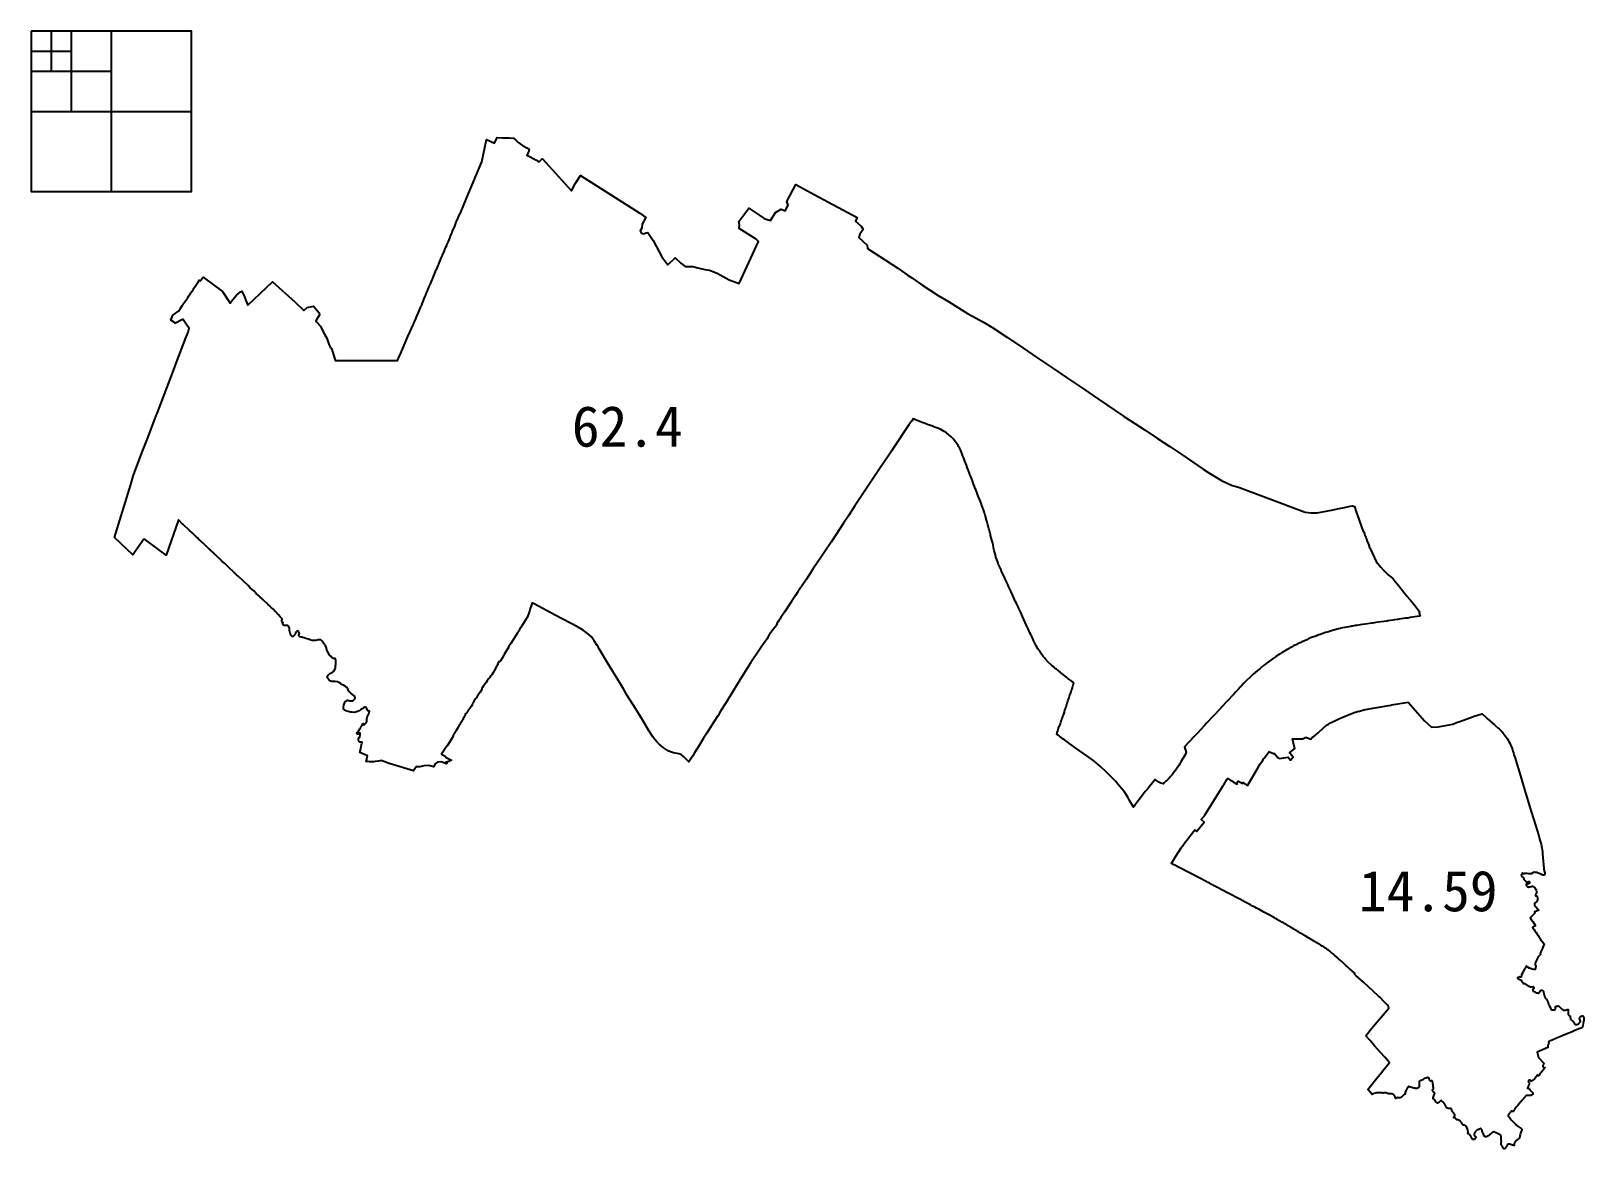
# Model space of a CAD drawing. Header units: millimetres. Extents: x 194000 to 213345, y 226076 to 240000.
import ezdxf
from ezdxf.enums import TextEntityAlignment as Align

# ---------------------------------------------------------------- set-up
doc = ezdxf.new("R2010")
doc.units = ezdxf.units.MM
doc.header["$LTSCALE"] = 0.5
doc.layers.add('实景三维生产范围1545__', color=7, linetype='Continuous')
doc.styles.add('宋体', font='simsun_1.ttf')

msp = doc.modelspace()

# ---------------------------------------------------------------- linework, layer by layer
at = {"layer": '实景三维生产范围1545__', "color": 1}
for points in [[(194000, 239000), (194000, 238000), (196000, 238000), (196000, 240000), (195000, 240000)], [(194500, 240000), (194000, 240000)], [(194000, 240000), (194000, 239500)], [(194250, 240000), (194250, 239500)], [(195000, 240000), (194500, 240000)], [(194500, 240000), (194500, 239500)], [(195000, 240000), (195000, 239000)], [(194000, 239750), (194500, 239750)], [(194000, 239500), (194500, 239500)], [(194000, 239500), (194000, 239000)], [(194500, 239500), (195000, 239500)], [(194500, 239500), (194500, 239000)], [(194000, 239000), (195000, 239000)], [(195000, 239000), (196000, 239000)], [(195000, 239000), (195000, 238000)]]:
    msp.add_lwpolyline(points, dxfattribs=at)
for points in [[(200064, 238615), (200123, 238576), (200177, 238547), (200206, 238524), (200197, 238493), (200176, 238455), (200297, 238390), (200314, 238381), (200329, 238373), (200329, 238373), (200329, 238373), (200330, 238373), (200330, 238373), (200358, 238399), (200370, 238409), (200733, 238010), (200782, 238106), (200846, 238201), (201584, 237730), (201658, 237679), (201613, 237593), (201608, 237543), (201588, 237512), (201602, 237485), (201626, 237473), (201664, 237485), (201683, 237489), (201748, 237390), (201858, 237190), (201932, 237090), (202022, 237175), (202094, 237108), (202150, 237068), (202207, 237066), (202245, 237066), (202305, 237049), (202392, 237030), (202452, 237021), (202494, 237006), (202547, 236986), (202697, 236903), (202821, 236854), (203063, 237380), (203033, 237408), (202820, 237540), (202825, 237586), (202815, 237630), (202940, 237795), (203079, 237702), (203131, 237667), (203183, 237650), (203213, 237640), (203275, 237742), (203344, 237782), (203396, 237761), (203432, 237831), (203413, 237876), (203527, 238089), (203757, 237963), (204289, 237676), (204271, 237633), (204339, 237568), (204365, 237528), (204326, 237470), (204312, 237427), (204417, 237332), (204418, 237293), (204418, 237293), (204796, 237045), (204912, 236962), (204971, 236927), (205095, 236838), (205298, 236707), (205427, 236630), (205666, 236483), (205872, 236372), (205968, 236311), (206164, 236184), (206353, 236055), (206530, 235933), (206728, 235800), (206898, 235686), (207109, 235543), (207297, 235415), (207609, 235203), (207879, 235031), (208032, 234926), (208186, 234824), (208334, 234726), (208602, 234543), (208671, 234499), (208830, 234403), (208955, 234342), (209055, 234314), (209384, 234191), (209873, 234007), (209945, 234000), (210017, 234001), (210021, 233999), (210219, 234036), (210238, 234040), (210296, 234053), (210363, 234065), (210433, 234081), (210464, 234086), (210469, 234086), (210475, 234083), (210481, 234079), (210485, 234078), (210508, 234010), (210539, 233920), (210572, 233826), (210593, 233767), (210596, 233766), (210599, 233765), (210602, 233764), (210611, 233739), (210617, 233723), (210623, 233707), (210626, 233696), (210632, 233678), (210634, 233672), (210639, 233659), (210639, 233658), (210642, 233648), (210644, 233645), (210651, 233627), (210659, 233609), (210669, 233586), (210669, 233581), (210670, 233574), (210676, 233564), (210680, 233557), (210758, 233392), (210814, 233324), (210846, 233284), (210850, 233279), (210854, 233273), (210855, 233272), (210877, 233256), (210905, 233227), (210960, 233186), (210966, 233178), (210993, 233144), (211021, 233109), (211130, 232975), (211133, 232971), (211136, 232967), (211134, 232967), (211181, 232914), (211182, 232913), (211201, 232890), (211228, 232856), (211302, 232763), (211290, 232753), (211293, 232751), (211306, 232717), (211303, 232716), (211296, 232711), (211296, 232711), (211295, 232711), (211295, 232711), (211181, 232694), (211149, 232689), (211122, 232686), (211042, 232674), (211022, 232671), (211018, 232671), (210985, 232666), (210964, 232663), (210964, 232663), (210963, 232663), (210963, 232663), (210963, 232663), (210900, 232653), (210892, 232652), (210818, 232642), (210752, 232632), (210752, 232632), (210734, 232630), (210710, 232626), (210707, 232626), (210706, 232625), (210706, 232625), (210702, 232625), (210649, 232617), (210555, 232604), (210515, 232598), (210514, 232598), (210510, 232597), (210493, 232594), (210462, 232588), (210462, 232588), (210450, 232586), (210450, 232586), (210445, 232585), (210435, 232583), (210392, 232575), (210392, 232575), (210391, 232574), (210317, 232561), (210312, 232560), (210308, 232559), (210288, 232553), (210184, 232524), (210182, 232524), (210172, 232521), (210171, 232520), (210169, 232520), (210166, 232519), (210145, 232513), (210124, 232508), (210113, 232504), (210072, 232489), (210062, 232486), (210059, 232484), (210059, 232484), (210030, 232474), (210030, 232474), (210028, 232473), (210022, 232471), (210022, 232471), (210006, 232465), (210005, 232464), (210003, 232464), (210003, 232464), (209995, 232461), (209995, 232461), (209976, 232454), (209952, 232445), (209919, 232433), (209891, 232419), (209857, 232403), (209856, 232403), (209830, 232391), (209816, 232384), (209812, 232382), (209812, 232382), (209811, 232382), (209810, 232381), (209809, 232381), (209809, 232381), (209808, 232380), (209808, 232380), (209805, 232379), (209758, 232357), (209732, 232345), (209718, 232337), (209700, 232326), (209663, 232304), (209656, 232301), (209585, 232259), (209582, 232257), (209577, 232255), (209566, 232249), (209553, 232241), (209531, 232226), (209528, 232224), (209525, 232221), (209522, 232220), (209503, 232206), (209502, 232205), (209490, 232197), (209384, 232123), (209365, 232107), (209351, 232096), (209311, 232062), (209294, 232048), (209274, 232031), (209249, 232010), (209225, 231991), (209225, 231991), (209225, 231990), (209221, 231987), (209109, 231876), (209078, 231846), (209061, 231827), (209041, 231805), (209004, 231765), (208986, 231747), (208893, 231647), (208885, 231639), (208883, 231636), (208883, 231636), (208883, 231636), (208883, 231636), (208883, 231636), (208749, 231492), (208732, 231474), (208706, 231446), (208702, 231441), (208702, 231441), (208700, 231440), (208661, 231398), (208661, 231397), (208660, 231397), (208643, 231378), (208618, 231351), (208525, 231251), (208509, 231235), (208497, 231222), (208497, 231222), (208489, 231213), (208489, 231213), (208476, 231199), (208476, 231199), (208457, 231178), (208453, 231174), (208427, 231146), (208395, 231112), (208393, 231109), (208389, 231105), (208368, 231083), (208391, 231014), (208380, 230995), (208322, 230896), (208310, 230875), (208296, 230851), (208281, 230828), (208266, 230805), (208265, 230804), (208249, 230782), (208232, 230759), (208214, 230737), (208196, 230716), (208177, 230695), (208158, 230675), (208138, 230655), (208134, 230651), (208117, 230636), (208107, 230626), (208074, 230631), (208065, 230635), (208057, 230640), (208048, 230645), (208002, 230676), (207985, 230656), (207983, 230653), (207968, 230635), (207933, 230592), (207906, 230559), (207880, 230528), (207869, 230514), (207793, 230413), (207750, 230357), (207744, 230349), (207744, 230350), (207732, 230334), (207729, 230340), (207683, 230417), (207661, 230459), (207617, 230527), (207559, 230595), (207524, 230637), (207508, 230656), (207393, 230775), (207327, 230834), (207241, 230910), (207209, 230931), (207154, 230974), (207017, 231070), (206970, 231100), (206942, 231121), (206907, 231146), (206873, 231172), (206854, 231185), (206831, 231203), (206816, 231213), (206806, 231221), (206794, 231230), (206778, 231240), (206784, 231264), (206787, 231272), (206800, 231313), (206801, 231315), (206801, 231317), (206805, 231329), (206807, 231334), (206822, 231373), (206823, 231376), (206829, 231391), (206837, 231416), (206840, 231424), (206843, 231431), (206845, 231438), (206854, 231461), (206858, 231473), (206860, 231478), (206864, 231490), (206872, 231515), (206873, 231518), (206875, 231526), (206880, 231540), (206880, 231540), (206880, 231542), (206886, 231561), (206890, 231571), (206892, 231580), (206894, 231585), (206894, 231585), (206899, 231600), (206903, 231613), (206908, 231627), (206909, 231632), (206911, 231637), (206917, 231657), (206919, 231664), (206920, 231668), (206924, 231678), (206925, 231680), (206926, 231684), (206930, 231697), (206938, 231720), (206940, 231727), (206943, 231737), (206955, 231768), (206956, 231772), (206957, 231773), (206963, 231789), (206964, 231794), (206972, 231821), (206974, 231829), (206975, 231833), (206976, 231838), (206977, 231842), (206983, 231857), (206983, 231857), (206982, 231858), (206982, 231859), (206983, 231859), (206983, 231860), (206984, 231863), (206986, 231866), (206987, 231868), (206991, 231879), (206992, 231880), (206986, 231884), (206984, 231885), (206951, 231911), (206917, 231937), (206898, 231952), (206860, 231982), (206825, 232010), (206817, 232016), (206816, 232017), (206807, 232024), (206797, 232031), (206791, 232036), (206773, 232051), (206773, 232051), (206765, 232058), (206750, 232069), (206743, 232076), (206726, 232091), (206707, 232107), (206672, 232139), (206636, 232176), (206623, 232192), (206619, 232196), (206615, 232201), (206610, 232208), (206592, 232233), (206576, 232254), (206573, 232258), (206557, 232283), (206539, 232311), (206534, 232320), (206520, 232344), (206504, 232377), (206488, 232410), (206483, 232422), (206469, 232449), (206456, 232475), (206453, 232483), (206441, 232506), (206420, 232554), (206409, 232579), (206398, 232603), (206385, 232634), (206367, 232672), (206350, 232709), (206328, 232758), (206305, 232807), (206295, 232828), (206275, 232871), (206263, 232898), (206262, 232899), (206261, 232901), (206243, 232940), (206225, 232979), (206208, 233017), (206197, 233039), (206181, 233073), (206181, 233074), (206166, 233107), (206150, 233141), (206129, 233186), (206108, 233231), (206095, 233260), (206089, 233273), (206087, 233277), (206086, 233281), (206083, 233288), (206076, 233304), (206068, 233321), (206053, 233354), (206047, 233371), (206042, 233386), (206030, 233418), (206026, 233431), (206024, 233435), (206024, 233436), (206020, 233447), (206019, 233450), (206018, 233453), (206009, 233490), (205999, 233528), (205994, 233548), (205984, 233595), (205979, 233620), (205971, 233648), (205968, 233660), (205954, 233716), (205952, 233725), (205950, 233734), (205948, 233742), (205934, 233793), (205933, 233800), (205929, 233815), (205922, 233838), (205919, 233851), (205910, 233882), (205909, 233886), (205902, 233910), (205899, 233921), (205898, 233925), (205898, 233926), (205897, 233928), (205894, 233940), (205884, 233972), (205880, 233986), (205878, 233992), (205872, 234010), (205859, 234049), (205856, 234059), (205839, 234104), (205838, 234106), (205826, 234139), (205814, 234171), (205799, 234209), (205786, 234244), (205773, 234278), (205772, 234281), (205763, 234303), (205754, 234326), (205746, 234348), (205733, 234381), (205731, 234386), (205714, 234431), (205696, 234476), (205694, 234483), (205691, 234491), (205687, 234502), (205674, 234536), (205663, 234566), (205651, 234595), (205632, 234642), (205618, 234681), (205609, 234706), (205593, 234744), (205581, 234775), (205564, 234809), (205564, 234809), (205555, 234826), (205548, 234838), (205527, 234869), (205526, 234870), (205517, 234882), (205501, 234903), (205490, 234915), (205470, 234937), (205470, 234937), (205469, 234938), (205464, 234944), (205459, 234949), (205431, 234971), (205409, 234990), (205402, 234994), (205375, 235013), (205352, 235026), (205332, 235036), (205294, 235052), (205255, 235067), (205244, 235071), (205221, 235081), (205176, 235097), (205138, 235111), (205099, 235126), (205060, 235141), (205009, 235161), (205001, 235164), (204984, 235170), (204975, 235146), (204975, 235145), (204970, 235147), (204935, 235095), (204723, 234777), (204717, 234767), (204676, 234706), (204632, 234640), (204561, 234535), (204504, 234449), (204428, 234335), (204347, 234211), (204264, 234086), (204183, 233963), (204121, 233869), (204029, 233731), (203966, 233636), (203888, 233519), (203846, 233455), (203740, 233297), (203659, 233175), (203604, 233093), (203577, 233051), (203553, 233014), (203523, 232970), (203474, 232896), (203384, 232762), (203340, 232695), (203330, 232679), (203315, 232658), (203301, 232637), (203290, 232620), (203296, 232611), (203290, 232603), (203214, 232508), (203191, 232471), (203164, 232427), (203105, 232340), (203078, 232302), (202967, 232136), (202834, 231925), (202741, 231773), (202658, 231639), (202588, 231527), (202558, 231476), (202558, 231476), (202558, 231476), (202554, 231470), (202502, 231389), (202459, 231323), (202419, 231257), (202377, 231191), (202323, 231101), (202264, 231010), (202242, 230972), (202227, 230949), (202203, 230910), (202203, 230910), (202196, 230898), (202170, 230923), (202166, 230927), (202128, 230965), (202099, 230989), (202070, 230997), (202002, 231012), (201977, 231019), (201976, 231019), (201966, 231023), (201935, 231036), (201874, 231078), (201824, 231118), (201800, 231141), (201772, 231175), (201747, 231211), (201691, 231294), (201618, 231420), (201530, 231561), (201427, 231725), (201383, 231801), (201336, 231880), (201180, 232133), (201079, 232304), (201079, 232303), (201072, 232315), (201064, 232329), (201063, 232331), (201053, 232346), (201053, 232347), (201014, 232407), (200983, 232453), (200929, 232501), (200879, 232539), (200807, 232578), (200528, 232726), (200269, 232864), (200247, 232875), (200244, 232877), (200244, 232877), (200231, 232839), (200216, 232806), (200208, 232775), (200195, 232739), (200179, 232695), (200173, 232684), (200123, 232604), (200103, 232573), (200086, 232545), (200083, 232540), (200054, 232496), (199976, 232371), (199949, 232330), (199949, 232323), (199920, 232275), (199894, 232233), (199891, 232228), (199867, 232189), (199846, 232156), (199840, 232147), (199836, 232144), (199832, 232144), (199832, 232144), (199831, 232149), (199830, 232147), (199819, 232130), (199810, 232114), (199810, 232114), (199813, 232114), (199814, 232114), (199815, 232110), (199815, 232108), (199811, 232100), (199796, 232077), (199770, 232033), (199752, 232003), (199738, 231981), (199727, 231973), (199709, 231944), (199699, 231930), (199690, 231920), (199681, 231908), (199668, 231886), (199659, 231873), (199658, 231871), (199638, 231844), (199623, 231824), (199616, 231811), (199614, 231801), (199593, 231767), (199589, 231761), (199574, 231736), (199558, 231710), (199548, 231695), (199539, 231685), (199525, 231664), (199521, 231660), (199510, 231640), (199504, 231631), (199500, 231618), (199481, 231587), (199467, 231564), (199457, 231552), (199446, 231540), (199427, 231508), (199416, 231500), (199409, 231489), (199407, 231485), (199392, 231451), (199384, 231438), (199382, 231433), (199381, 231426), (199379, 231423), (199368, 231405), (199363, 231396), (199346, 231370), (199340, 231364), (199339, 231363), (199334, 231354), (199330, 231349), (199328, 231345), (199323, 231338), (199321, 231334), (199321, 231330), (199316, 231321), (199290, 231278), (199285, 231272), (199277, 231264), (199273, 231256), (199270, 231252), (199269, 231252), (199261, 231236), (199257, 231227), (199260, 231217), (199222, 231157), (199188, 231102), (199183, 231096), (199167, 231077), (199143, 231039), (199142, 231039), (199140, 231039), (199140, 231039), (199140, 231035), (199111, 230996), (199112, 230996), (199112, 230995), (199158, 230967), (199172, 230954), (199203, 230935), (199238, 230918), (199229, 230915), (199230, 230914), (199213, 230908), (199186, 230900), (199167, 230892), (199161, 230889), (199177, 230883), (199185, 230881), (199179, 230879), (199173, 230875), (199111, 230896), (199064, 230895), (199032, 230874), (199013, 230836), (198955, 230853), (198894, 230850), (198843, 230835), (198796, 230837), (198764, 230784), (198461, 230878), (198362, 230914), (198361, 230913), (198357, 230912), (198355, 230911), (198353, 230911), (198344, 230910), (198325, 230907), (198287, 230902), (198266, 230899), (198240, 230896), (198235, 230896), (198230, 230897), (198214, 230897), (198176, 230902), (198179, 230914), (198181, 230926), (198184, 230936), (198189, 230957), (198192, 230974), (198095, 231015), (198103, 231045), (198104, 231053), (198111, 231083), (198112, 231085), (198112, 231086), (198117, 231109), (198117, 231110), (198121, 231129), (198123, 231139), (198123, 231142), (198106, 231144), (198098, 231145), (198088, 231150), (198082, 231158), (198077, 231166), (198077, 231168), (198076, 231169), (198078, 231174), (198080, 231183), (198080, 231183), (198081, 231189), (198081, 231191), (198087, 231207), (198097, 231204), (198100, 231239), (198100, 231255), (198086, 231260), (198073, 231244), (198067, 231243), (198057, 231262), (198057, 231262), (198062, 231265), (198070, 231269), (198076, 231272), (198076, 231274), (198080, 231279), (198081, 231281), (198085, 231288), (198096, 231308), (198098, 231311), (198102, 231318), (198102, 231318), (198103, 231320), (198103, 231320), (198105, 231322), (198106, 231325), (198109, 231331), (198110, 231331), (198112, 231336), (198116, 231341), (198116, 231342), (198116, 231343), (198120, 231348), (198122, 231351), (198129, 231362), (198135, 231374), (198136, 231376), (198149, 231369), (198144, 231360), (198146, 231356), (198147, 231356), (198175, 231383), (198184, 231402), (198182, 231435), (198188, 231454), (198209, 231497), (198214, 231529), (198196, 231533), (198189, 231547), (198183, 231558), (198177, 231569), (198172, 231575), (198164, 231577), (198156, 231578), (198142, 231571), (198124, 231560), (198109, 231550), (198086, 231535), (198068, 231524), (198040, 231517), (198023, 231514), (197999, 231515), (197981, 231516), (197952, 231523), (197922, 231532), (197906, 231542), (197895, 231550), (197892, 231564), (197892, 231579), (197898, 231602), (197914, 231648), (197929, 231659), (197941, 231664), (197973, 231656), (198010, 231656), (198022, 231671), (198034, 231684), (198038, 231699), (198035, 231708), (198024, 231719), (197984, 231752), (197969, 231764), (197966, 231767), (197956, 231784), (197945, 231807), (197928, 231827), (197912, 231840), (197891, 231853), (197868, 231862), (197861, 231866), (197849, 231877), (197818, 231896), (197788, 231897), (197766, 231897), (197744, 231899), (197728, 231906), (197715, 231916), (197700, 231931), (197688, 231950), (197691, 231961), (197700, 231979), (197721, 231999), (197751, 232010), (197766, 232023), (197790, 232058), (197791, 232062), (197794, 232073), (197794, 232098), (197795, 232108), (197796, 232123), (197797, 232139), (197797, 232157), (197796, 232166), (197794, 232177), (197787, 232184), (197766, 232185), (197757, 232192), (197745, 232199), (197742, 232202), (197733, 232213), (197722, 232224), (197704, 232252), (197689, 232282), (197675, 232326), (197666, 232348), (197657, 232360), (197644, 232374), (197635, 232388), (197625, 232403), (197620, 232408), (197611, 232416), (197594, 232419), (197578, 232417), (197564, 232413), (197548, 232410), (197532, 232409), (197516, 232409), (197500, 232411), (197486, 232414), (197455, 232424), (197421, 232436), (197404, 232441), (197381, 232448), (197374, 232449), (197364, 232451), (197350, 232456), (197341, 232463), (197339, 232465), (197337, 232467), (197334, 232471), (197334, 232473), (197339, 232482), (197342, 232495), (197341, 232503), (197337, 232514), (197332, 232522), (197327, 232525), (197317, 232528), (197312, 232527), (197308, 232523), (197302, 232514), (197296, 232499), (197290, 232485), (197279, 232472), (197271, 232464), (197267, 232461), (197258, 232458), (197252, 232459), (197247, 232463), (197240, 232471), (197230, 232490), (197227, 232501), (197223, 232517), (197219, 232533), (197221, 232549), (197221, 232557), (197219, 232563), (197214, 232575), (197212, 232578), (197206, 232589), (197204, 232591), (197198, 232594), (197191, 232597), (197181, 232598), (197176, 232598), (197167, 232598), (197161, 232597), (197154, 232598), (197144, 232602), (197137, 232607), (197134, 232612), (197142, 232631), (197133, 232635), (197133, 232635), (197126, 232651), (197122, 232660), (197125, 232668), (197125, 232668), (197126, 232669), (197126, 232671), (197127, 232672), (197128, 232674), (197128, 232675), (197129, 232676), (197129, 232677), (197129, 232678), (197129, 232678), (197124, 232683), (197123, 232684), (197123, 232684), (197123, 232684), (197121, 232686), (197120, 232687), (197105, 232703), (197081, 232729), (197068, 232743), (197066, 232749), (197063, 232752), (197042, 232773), (197041, 232772), (197015, 232799), (197013, 232804), (197011, 232803), (196992, 232821), (196978, 232834), (196977, 232835), (196949, 232862), (196895, 232913), (196891, 232916), (196890, 232917), (196889, 232917), (196884, 232923), (196884, 232923), (196884, 232923), (196878, 232928), (196872, 232934), (196871, 232935), (196870, 232936), (196856, 232949), (196852, 232953), (196806, 232996), (196774, 233026), (196731, 233067), (196703, 233093), (196580, 233209), (196559, 233229), (196558, 233230), (196555, 233233), (196554, 233234), (196542, 233245), (196541, 233246), (196530, 233256), (196518, 233268), (196473, 233310), (196473, 233310), (196441, 233340), (196441, 233340), (196408, 233371), (196378, 233399), (196372, 233405), (196354, 233422), (196352, 233424), (196349, 233426), (196343, 233432), (196342, 233433), (196342, 233433), (196341, 233434), (196326, 233448), (196325, 233449), (196322, 233452), (196321, 233453), (196321, 233453), (196320, 233454), (196320, 233454), (196320, 233454), (196319, 233454), (196296, 233476), (196296, 233476), (196296, 233477), (196294, 233478), (196291, 233481), (196289, 233482), (196287, 233485), (196285, 233487), (196283, 233489), (196282, 233489), (196282, 233490), (196281, 233490), (196280, 233492), (196280, 233492), (196276, 233496), (196275, 233496), (196272, 233499), (196272, 233499), (196271, 233500), (196270, 233501), (196270, 233501), (196270, 233501), (196269, 233502), (196269, 233502), (196267, 233504), (196265, 233506), (196262, 233508), (196261, 233509), (196259, 233511), (196257, 233513), (196254, 233515), (196251, 233518), (196249, 233521), (196247, 233523), (196245, 233525), (196242, 233527), (196240, 233529), (196237, 233531), (196236, 233533), (196233, 233535), (196231, 233537), (196228, 233540), (196226, 233542), (196224, 233544), (196224, 233544), (196224, 233544), (196223, 233545), (196222, 233546), (196221, 233547), (196221, 233547), (196219, 233548), (196219, 233549), (196218, 233550), (196217, 233551), (196215, 233553), (196215, 233553), (196214, 233554), (196211, 233556), (196202, 233565), (196200, 233567), (196190, 233576), (196188, 233578), (196188, 233578), (196187, 233579), (196173, 233592), (196172, 233593), (196159, 233606), (196155, 233609), (196142, 233621), (196140, 233623), (196128, 233635), (196124, 233638), (196111, 233650), (196110, 233651), (196108, 233654), (196101, 233660), (196100, 233660), (196087, 233672), (196077, 233683), (196071, 233688), (196071, 233688), (196069, 233690), (196067, 233692), (196067, 233692), (196063, 233696), (196061, 233697), (196058, 233700), (196055, 233703), (196052, 233706), (196050, 233708), (196046, 233711), (196044, 233713), (196041, 233716), (196039, 233718), (196036, 233721), (196034, 233723), (196030, 233726), (196028, 233728), (196025, 233732), (196022, 233734), (196019, 233737), (196016, 233739), (196014, 233742), (196011, 233745), (196007, 233749), (196005, 233750), (196003, 233752), (196003, 233753), (195974, 233780), (195953, 233800), (195916, 233833), (195905, 233844), (195899, 233848), (195899, 233849), (195892, 233854), (195891, 233856), (195891, 233856), (195838, 233913), (195682, 233473), (195427, 233662), (195426, 233663), (195403, 233670), (195267, 233475), (195040, 233692), (195241, 234353), (195264, 234429), (195276, 234469), (195357, 234680), (195390, 234767), (195454, 234935), (195560, 235212), (195569, 235236), (195786, 235805), (195808, 235863), (195929, 236179), (195956, 236249), (195969, 236301), (195967, 236303), (195934, 236350), (195915, 236375), (195890, 236411), (195878, 236405), (195800, 236361), (195743, 236401), (195767, 236463), (195838, 236511), (195856, 236539), (195887, 236586), (195893, 236594), (195894, 236596), (195897, 236600), (195901, 236606), (195913, 236624), (195916, 236627), (195947, 236674), (195951, 236679), (195962, 236697), (195977, 236720), (195989, 236738), (196022, 236787), (196024, 236790), (196025, 236792), (196026, 236793), (196028, 236796), (196060, 236843), (196060, 236844), (196062, 236846), (196062, 236847), (196064, 236849), (196064, 236850), (196065, 236851), (196066, 236853), (196069, 236857), (196085, 236880), (196095, 236896), (196095, 236896), (196109, 236887), (196116, 236896), (196144, 236933), (196385, 236758), (196480, 236610), (196510, 236651), (196537, 236686), (196560, 236710), (196582, 236729), (196610, 236751), (196624, 236759), (196658, 236688), (196677, 236645), (196699, 236588), (196705, 236592), (197009, 236878), (197286, 236629), (197399, 236521), (197438, 236558), (197520, 236574), (197589, 236492), (197595, 236465), (197546, 236391), (197556, 236379), (197605, 236326), (197645, 236247), (197661, 236217), (197683, 236175), (197712, 236088), (197717, 236083), (197720, 236076), (197721, 236070), (197723, 236065), (197726, 236062), (197733, 236060), (197739, 236051), (197749, 236031), (197753, 236014), (197756, 236009), (197787, 235900), (197788, 235897), (198564, 235895), (198567, 235904), (198589, 235953), (198592, 235960), (198695, 236194), (198765, 236351), (198767, 236357), (198769, 236362), (198776, 236379), (198796, 236423), (198796, 236423), (198797, 236426), (198798, 236429), (198799, 236430), (198822, 236487), (198835, 236515), (198848, 236544), (198857, 236566), (198860, 236572), (198862, 236578), (198866, 236586), (198872, 236600), (198872, 236602), (198910, 236697), (198911, 236701), (198916, 236713), (198926, 236738), (198933, 236756), (198937, 236766), (198951, 236797), (198955, 236806), (198956, 236809), (198969, 236837), (198979, 236861), (198985, 236874), (198986, 236879), (198988, 236882), (198996, 236902), (199000, 236910), (199014, 236944), (199025, 236971), (199027, 236976), (199031, 236984), (199039, 237005), (199047, 237024), (199048, 237025), (199049, 237027), (199072, 237080), (199079, 237097), (199094, 237134), (199094, 237135), (199096, 237138), (199100, 237149), (199101, 237151), (199114, 237182), (199116, 237189), (199120, 237198), (199122, 237200), (199123, 237202), (199124, 237205), (199125, 237207), (199150, 237263), (199150, 237263), (199150, 237265), (199151, 237266), (199156, 237279), (199169, 237310), (199178, 237330), (199178, 237330), (199180, 237335), (199180, 237335), (199180, 237335), (199181, 237339), (199191, 237362), (199199, 237380), (199215, 237420), (199222, 237439), (199241, 237484), (199247, 237499), (199277, 237570), (199293, 237609), (199306, 237640), (199307, 237644), (199343, 237723), (199344, 237725), (199427, 237925), (199614, 238373), (199675, 238651), (199773, 238603), (199797, 238656), (199805, 238674), (199873, 238671), (199954, 238671), (200011, 238664), (200039, 238642)], [(211154, 231641), (211359, 231410), (211446, 231331), (211530, 231332), (211710, 231366), (211757, 231387), (211774, 231391), (211890, 231434), (211991, 231471), (212075, 231496), (212125, 231452), (212140, 231438), (212235, 231355), (212277, 231317), (212287, 231308), (212287, 231308), (212287, 231308), (212293, 231303), (212295, 231300), (212296, 231300), (212308, 231288), (212312, 231283), (212312, 231283), (212313, 231282), (212323, 231272), (212325, 231270), (212325, 231270), (212336, 231257), (212336, 231257), (212337, 231256), (212351, 231239), (212364, 231222), (212364, 231222), (212364, 231222), (212367, 231218), (212376, 231205), (212388, 231188), (212388, 231187), (212400, 231168), (212410, 231150), (212420, 231130), (212430, 231111), (212438, 231092), (212446, 231071), (212453, 231051), (212460, 231030), (212466, 231010), (212473, 230987), (212480, 230965), (212483, 230955), (212483, 230955), (212566, 230682), (212593, 230595), (212618, 230510), (212672, 230333), (212688, 230280), (212720, 230177), (212781, 229975), (212797, 229921), (212797, 229921), (212804, 229898), (212810, 229874), (212815, 229850), (212817, 229844), (212820, 229826), (212824, 229802), (212827, 229778), (212830, 229754), (212846, 229568), (212846, 229559), (212848, 229545), (212848, 229539), (212848, 229539), (212851, 229539), (212859, 229517), (212859, 229517), (212859, 229515), (212859, 229514), (212859, 229512), (212859, 229512), (212858, 229504), (212857, 229499), (212855, 229494), (212853, 229491), (212851, 229488), (212849, 229487), (212846, 229486), (212842, 229486), (212838, 229487), (212834, 229488), (212829, 229490), (212826, 229491), (212824, 229493), (212821, 229493), (212818, 229493), (212815, 229494), (212815, 229494), (212812, 229496), (212810, 229496), (212808, 229497), (212808, 229500), (212800, 229502), (212776, 229512), (212764, 229517), (212758, 229518), (212742, 229521), (212742, 229521), (212727, 229522), (212720, 229521), (212715, 229521), (212713, 229520), (212713, 229520), (212710, 229518), (212706, 229516), (212687, 229504), (212657, 229503), (212637, 229507), (212628, 229509), (212606, 229507), (212600, 229504), (212598, 229502), (212593, 229505), (212591, 229503), (212590, 229505), (212580, 229515), (212570, 229499), (212570, 229498), (212567, 229493), (212563, 229486), (212567, 229483), (212568, 229482), (212580, 229466), (212586, 229459), (212588, 229456), (212590, 229458), (212591, 229458), (212591, 229454), (212592, 229449), (212592, 229445), (212594, 229441), (212595, 229438), (212597, 229434), (212602, 229429), (212604, 229426), (212605, 229425), (212607, 229423), (212611, 229421), (212613, 229419), (212614, 229418), (212615, 229416), (212617, 229415), (212618, 229413), (212620, 229409), (212622, 229406), (212625, 229402), (212627, 229400), (212629, 229399), (212631, 229399), (212634, 229398), (212638, 229398), (212640, 229399), (212642, 229399), (212646, 229402), (212653, 229406), (212656, 229408), (212657, 229408), (212659, 229408), (212661, 229408), (212662, 229408), (212663, 229407), (212665, 229405), (212666, 229402), (212667, 229398), (212667, 229395), (212662, 229383), (212662, 229383), (212655, 229378), (212654, 229380), (212644, 229375), (212644, 229375), (212641, 229374), (212641, 229374), (212640, 229378), (212639, 229379), (212636, 229380), (212632, 229380), (212627, 229378), (212624, 229375), (212624, 229375), (212623, 229371), (212625, 229364), (212626, 229361), (212630, 229354), (212632, 229351), (212637, 229347), (212644, 229341), (212646, 229340), (212648, 229339), (212651, 229339), (212653, 229338), (212656, 229338), (212658, 229338), (212662, 229339), (212665, 229339), (212670, 229340), (212685, 229346), (212690, 229347), (212699, 229349), (212703, 229350), (212710, 229349), (212716, 229347), (212722, 229342), (212730, 229335), (212734, 229329), (212741, 229318), (212745, 229311), (212749, 229300), (212750, 229298), (212754, 229284), (212755, 229278), (212755, 229273), (212755, 229268), (212754, 229263), (212751, 229257), (212748, 229253), (212742, 229242), (212742, 229239), (212741, 229236), (212741, 229233), (212741, 229230), (212750, 229229), (212752, 229227), (212752, 229227), (212753, 229227), (212757, 229228), (212757, 229227), (212760, 229225), (212761, 229223), (212763, 229214), (212764, 229210), (212764, 229210), (212764, 229210), (212764, 229208), (212766, 229198), (212767, 229192), (212768, 229183), (212769, 229177), (212769, 229177), (212765, 229169), (212757, 229158), (212738, 229141), (212730, 229129), (212729, 229127), (212729, 229126), (212727, 229121), (212727, 229119), (212728, 229116), (212729, 229114), (212729, 229114), (212729, 229111), (212730, 229111), (212733, 229107), (212742, 229098), (212747, 229092), (212751, 229087), (212764, 229069), (212779, 229056), (212781, 229050), (212780, 229050), (212775, 229048), (212775, 229048), (212754, 229039), (212728, 229029), (212733, 229014), (212707, 228989), (212703, 228985), (212690, 228973), (212673, 228957), (212689, 228934), (212706, 228910), (212722, 228887), (212723, 228885), (212739, 228864), (212739, 228863), (212742, 228860), (212740, 228859), (212730, 228852), (212722, 228846), (212712, 228840), (212707, 228837), (212705, 228835), (212705, 228835), (212709, 228829), (212720, 228814), (212734, 228793), (212749, 228771), (212763, 228750), (212778, 228729), (212782, 228723), (212792, 228708), (212806, 228687), (212807, 228686), (212809, 228682), (212821, 228665), (212821, 228665), (212829, 228655), (212845, 228637), (212845, 228634), (212846, 228632), (212846, 228631), (212851, 228625), (212851, 228625), (212851, 228625), (212833, 228588), (212818, 228555), (212816, 228551), (212802, 228521), (212799, 228515), (212804, 228500), (212804, 228499), (212805, 228497), (212805, 228497), (212797, 228490), (212776, 228471), (212759, 228436), (212743, 228400), (212739, 228391), (212737, 228384), (212739, 228373), (212739, 228373), (212743, 228361), (212745, 228352), (212744, 228345), (212741, 228336), (212740, 228330), (212738, 228320), (212738, 228317), (212738, 228316), (212738, 228313), (212737, 228312), (212737, 228312), (212732, 228312), (212732, 228312), (212729, 228312), (212722, 228312), (212722, 228312), (212701, 228316), (212701, 228316), (212692, 228319), (212690, 228319), (212679, 228323), (212666, 228327), (212665, 228327), (212658, 228329), (212658, 228329), (212659, 228334), (212638, 228346), (212631, 228351), (212630, 228352), (212625, 228355), (212620, 228346), (212620, 228345), (212611, 228329), (212608, 228324), (212606, 228319), (212587, 228283), (212580, 228269), (212573, 228257), (212567, 228246), (212566, 228239), (212561, 228218), (212560, 228216), (212560, 228214), (212559, 228214), (212559, 228214), (212557, 228215), (212555, 228216), (212555, 228216), (212550, 228218), (212547, 228219), (212545, 228220), (212541, 228222), (212538, 228218), (212529, 228210), (212517, 228209), (212517, 228209), (212518, 228203), (212524, 228200), (212524, 228200), (212524, 228199), (212525, 228198), (212526, 228197), (212531, 228194), (212544, 228187), (212558, 228181), (212563, 228177), (212567, 228174), (212568, 228172), (212581, 228152), (212582, 228150), (212582, 228150), (212586, 228144), (212586, 228143), (212587, 228142), (212588, 228139), (212601, 228139), (212610, 228136), (212618, 228130), (212618, 228130), (212619, 228130), (212620, 228129), (212621, 228129), (212622, 228127), (212624, 228126), (212627, 228124), (212628, 228123), (212630, 228122), (212644, 228110), (212646, 228108), (212656, 228099), (212661, 228103), (212671, 228098), (212677, 228097), (212688, 228096), (212712, 228098), (212713, 228097), (212714, 228093), (212720, 228090), (212722, 228084), (212722, 228084), (212723, 228080), (212722, 228076), (212721, 228076), (212718, 228077), (212718, 228077), (212712, 228071), (212709, 228067), (212707, 228064), (212706, 228060), (212705, 228057), (212706, 228054), (212706, 228052), (212707, 228050), (212709, 228047), (212711, 228045), (212714, 228043), (212725, 228037), (212738, 228031), (212759, 228022), (212769, 228019), (212776, 228018), (212778, 228017), (212779, 228017), (212781, 228018), (212782, 228018), (212785, 228019), (212787, 228021), (212788, 228022), (212790, 228025), (212799, 228041), (212802, 228046), (212803, 228048), (212804, 228049), (212808, 228053), (212812, 228056), (212812, 228056), (212813, 228056), (212815, 228056), (212816, 228056), (212818, 228056), (212818, 228056), (212822, 228055), (212826, 228052), (212829, 228050), (212831, 228048), (212835, 228043), (212838, 228039), (212839, 228036), (212840, 228035), (212840, 228034), (212841, 228031), (212842, 228028), (212847, 228013), (212845, 228012), (212845, 228012), (212846, 228006), (212848, 228000), (212848, 227996), (212854, 227981), (212859, 227969), (212861, 227965), (212863, 227961), (212869, 227951), (212873, 227947), (212873, 227946), (212880, 227937), (212882, 227932), (212886, 227927), (212889, 227922), (212891, 227919), (212900, 227904), (212896, 227900), (212904, 227885), (212910, 227870), (212915, 227855), (212919, 227843), (212923, 227844), (212928, 227828), (212932, 227819), (212934, 227815), (212935, 227813), (212936, 227813), (212937, 227812), (212945, 227808), (212946, 227807), (212950, 227807), (212962, 227807), (212978, 227808), (212987, 227813), (212989, 227819), (212991, 227842), (212991, 227849), (212997, 227854), (213003, 227856), (213003, 227854), (213004, 227853), (213004, 227854), (213011, 227856), (213018, 227857), (213019, 227858), (213021, 227858), (213023, 227857), (213027, 227856), (213033, 227853), (213048, 227840), (213062, 227827), (213080, 227811), (213085, 227806), (213090, 227804), (213092, 227803), (213093, 227803), (213100, 227803), (213102, 227803), (213107, 227803), (213115, 227806), (213121, 227808), (213130, 227811), (213135, 227813), (213136, 227813), (213141, 227814), (213141, 227814), (213141, 227814), (213144, 227814), (213148, 227813), (213148, 227805), (213148, 227795), (213147, 227778), (213147, 227772), (213148, 227756), (213150, 227752), (213150, 227750), (213152, 227748), (213155, 227744), (213161, 227740), (213167, 227735), (213172, 227727), (213173, 227723), (213174, 227718), (213175, 227716), (213175, 227711), (213176, 227705), (213177, 227700), (213178, 227697), (213179, 227694), (213181, 227690), (213185, 227685), (213190, 227680), (213195, 227676), (213208, 227668), (213211, 227663), (213216, 227656), (213221, 227648), (213230, 227633), (213231, 227631), (213233, 227629), (213234, 227628), (213236, 227627), (213239, 227626), (213240, 227625), (213242, 227625), (213245, 227625), (213250, 227625), (213256, 227626), (213267, 227629), (213274, 227631), (213278, 227633), (213279, 227634), (213287, 227643), (213294, 227651), (213299, 227658), (213300, 227661), (213301, 227663), (213301, 227665), (213301, 227667), (213300, 227669), (213299, 227671), (213296, 227678), (213292, 227687), (213291, 227693), (213290, 227694), (213290, 227695), (213290, 227697), (213290, 227698), (213291, 227703), (213292, 227708), (213293, 227711), (213294, 227714), (213298, 227719), (213298, 227720), (213302, 227724), (213309, 227729), (213314, 227732), (213318, 227734), (213321, 227736), (213331, 227735), (213340, 227727), (213343, 227704), (213345, 227668), (213344, 227668), (213340, 227668), (213334, 227638), (213330, 227616), (213330, 227611), (213328, 227603), (213326, 227599), (213325, 227594), (213324, 227592), (213323, 227591), (213321, 227589), (213319, 227588), (213305, 227582), (213283, 227572), (213253, 227560), (213233, 227551), (213208, 227541), (213198, 227537), (213188, 227532), (213178, 227528), (213157, 227520), (213144, 227515), (213128, 227507), (213104, 227497), (213072, 227485), (213063, 227481), (213046, 227474), (213024, 227465), (213004, 227456), (212985, 227448), (212967, 227441), (212948, 227433), (212939, 227429), (212921, 227421), (212908, 227415), (212906, 227414), (212905, 227413), (212904, 227412), (212904, 227411), (212904, 227409), (212904, 227407), (212906, 227400), (212906, 227398), (212906, 227397), (212906, 227395), (212905, 227390), (212904, 227386), (212903, 227384), (212898, 227376), (212896, 227373), (212894, 227370), (212894, 227367), (212893, 227365), (212893, 227362), (212893, 227359), (212893, 227355), (212896, 227338), (212763, 227283), (212777, 227215), (212843, 227143), (212843, 227141), (212842, 227137), (212841, 227134), (212840, 227129), (212838, 227124), (212836, 227119), (212834, 227116), (212833, 227113), (212831, 227110), (212831, 227108), (212831, 227107), (212831, 227105), (212831, 227105), (212832, 227103), (212834, 227101), (212838, 227098), (212841, 227096), (212851, 227092), (212855, 227091), (212856, 227090), (212856, 227090), (212857, 227089), (212857, 227089), (212856, 227088), (212856, 227088), (212855, 227087), (212852, 227082), (212843, 227069), (212832, 227055), (212823, 227045), (212821, 227042), (212811, 227030), (212799, 227017), (212786, 226997), (212781, 226989), (212780, 226988), (212779, 226988), (212779, 226988), (212777, 226988), (212776, 226988), (212775, 226988), (212774, 226990), (212771, 226993), (212769, 226995), (212768, 226995), (212766, 226995), (212764, 226995), (212763, 226994), (212763, 226994), (212762, 226994), (212759, 226991), (212759, 226991), (212758, 226989), (212756, 226984), (212755, 226983), (212754, 226981), (212752, 226978), (212750, 226976), (212750, 226976), (212745, 226972), (212745, 226972), (212742, 226969), (212739, 226967), (212739, 226966), (212739, 226966), (212738, 226965), (212738, 226965), (212737, 226964), (212735, 226961), (212735, 226961), (212732, 226955), (212731, 226954), (212730, 226950), (212728, 226947), (212726, 226944), (212721, 226939), (212717, 226936), (212714, 226934), (212709, 226931), (212701, 226926), (212693, 226922), (212691, 226921), (212689, 226921), (212689, 226921), (212687, 226921), (212685, 226921), (212684, 226922), (212684, 226922), (212683, 226923), (212682, 226923), (212677, 226927), (212671, 226932), (212669, 226934), (212667, 226935), (212664, 226935), (212662, 226935), (212661, 226934), (212659, 226931), (212659, 226931), (212659, 226931), (212654, 226921), (212651, 226915), (212651, 226913), (212651, 226912), (212652, 226910), (212654, 226908), (212655, 226907), (212657, 226905), (212660, 226903), (212661, 226901), (212662, 226901), (212663, 226899), (212664, 226894), (212665, 226891), (212665, 226891), (212665, 226890), (212665, 226889), (212665, 226888), (212665, 226887), (212660, 226879), (212658, 226875), (212651, 226857), (212648, 226848), (212644, 226840), (212642, 226838), (212642, 226836), (212642, 226836), (212642, 226835), (212642, 226834), (212642, 226833), (212642, 226832), (212645, 226830), (212648, 226829), (212652, 226829), (212652, 226829), (212652, 226829), (212656, 226828), (212660, 226826), (212660, 226826), (212670, 226817), (212670, 226817), (212682, 226802), (212684, 226800), (212691, 226792), (212691, 226792), (212700, 226782), (212704, 226778), (212707, 226774), (212707, 226774), (212708, 226773), (212709, 226770), (212709, 226770), (212709, 226768), (212709, 226768), (212709, 226767), (212710, 226764), (212710, 226764), (212709, 226763), (212709, 226761), (212708, 226758), (212706, 226756), (212703, 226753), (212700, 226751), (212698, 226749), (212697, 226749), (212692, 226747), (212686, 226745), (212684, 226744), (212680, 226743), (212676, 226742), (212670, 226742), (212665, 226741), (212665, 226741), (212661, 226742), (212660, 226742), (212657, 226742), (212644, 226743), (212644, 226743), (212637, 226743), (212634, 226743), (212634, 226743), (212631, 226743), (212629, 226742), (212626, 226740), (212621, 226737), (212618, 226733), (212614, 226728), (212609, 226722), (212600, 226711), (212592, 226702), (212581, 226690), (212572, 226679), (212561, 226667), (212553, 226659), (212552, 226658), (212551, 226657), (212547, 226653), (212545, 226650), (212532, 226634), (212520, 226619), (212507, 226603), (212501, 226595), (212493, 226586), (212483, 226573), (212475, 226562), (212465, 226548), (212464, 226545), (212462, 226544), (212458, 226543), (212458, 226543), (212454, 226544), (212454, 226544), (212452, 226545), (212449, 226547), (212449, 226547), (212447, 226548), (212443, 226548), (212443, 226548), (212441, 226548), (212437, 226546), (212435, 226543), (212430, 226537), (212427, 226532), (212422, 226526), (212418, 226520), (212416, 226516), (212408, 226506), (212401, 226494), (212401, 226491), (212401, 226490), (212401, 226488), (212401, 226488), (212401, 226486), (212404, 226482), (212404, 226481), (212405, 226480), (212406, 226479), (212416, 226467), (212418, 226464), (212420, 226462), (212422, 226459), (212424, 226457), (212438, 226441), (212439, 226440), (212450, 226427), (212453, 226424), (212457, 226420), (212468, 226408), (212470, 226406), (212481, 226396), (212491, 226386), (212492, 226385), (212498, 226378), (212503, 226375), (212509, 226370), (212513, 226366), (212525, 226357), (212527, 226356), (212537, 226347), (212561, 226331), (212566, 226328), (212568, 226326), (212570, 226324), (212570, 226323), (212571, 226321), (212570, 226319), (212569, 226315), (212567, 226308), (212566, 226305), (212565, 226301), (212560, 226285), (212555, 226271), (212549, 226254), (212546, 226239), (212544, 226230), (212542, 226223), (212542, 226222), (212542, 226220), (212541, 226212), (212540, 226209), (212539, 226207), (212535, 226205), (212528, 226202), (212525, 226200), (212523, 226198), (212520, 226195), (212511, 226186), (212505, 226180), (212501, 226177), (212494, 226172), (212490, 226168), (212487, 226165), (212484, 226161), (212482, 226158), (212479, 226152), (212477, 226143), (212476, 226140), (212476, 226134), (212476, 226122), (212476, 226120), (212473, 226119), (212472, 226119), (212472, 226119), (212470, 226119), (212466, 226120), (212466, 226120), (212441, 226128), (212421, 226135), (212416, 226136), (212412, 226136), (212412, 226136), (212409, 226136), (212405, 226136), (212401, 226136), (212398, 226135), (212395, 226133), (212393, 226131), (212390, 226127), (212388, 226123), (212386, 226117), (212381, 226106), (212379, 226102), (212376, 226097), (212369, 226088), (212365, 226083), (212361, 226080), (212359, 226078), (212358, 226078), (212355, 226076), (212352, 226076), (212352, 226076), (212350, 226077), (212347, 226078), (212345, 226079), (212344, 226081), (212343, 226081), (212342, 226083), (212340, 226086), (212335, 226096), (212334, 226099), (212332, 226105), (212331, 226107), (212328, 226111), (212326, 226114), (212325, 226115), (212323, 226118), (212322, 226119), (212321, 226120), (212320, 226121), (212318, 226123), (212315, 226130), (212314, 226132), (212313, 226137), (212312, 226141), (212312, 226143), (212313, 226149), (212314, 226156), (212314, 226160), (212316, 226166), (212316, 226168), (212316, 226173), (212316, 226175), (212315, 226180), (212314, 226191), (212314, 226204), (212313, 226214), (212312, 226234), (212311, 226239), (212310, 226244), (212310, 226244), (212309, 226247), (212307, 226250), (212305, 226252), (212302, 226254), (212298, 226256), (212294, 226258), (212277, 226266), (212258, 226273), (212244, 226280), (212229, 226288), (212226, 226289), (212224, 226290), (212220, 226290), (212217, 226289), (212212, 226287), (212206, 226283), (212201, 226280), (212189, 226268), (212175, 226257), (212168, 226252), (212164, 226248), (212155, 226241), (212145, 226234), (212137, 226230), (212133, 226228), (212130, 226227), (212127, 226227), (212123, 226227), (212117, 226228), (212111, 226230), (212107, 226231), (212105, 226233), (212103, 226235), (212101, 226239), (212100, 226242), (212099, 226243), (212098, 226248), (212095, 226262), (212094, 226263), (212093, 226266), (212091, 226270), (212088, 226275), (212084, 226279), (212081, 226285), (212079, 226288), (212079, 226289), (212078, 226291), (212077, 226294), (212076, 226301), (212075, 226305), (212072, 226315), (212071, 226317), (212070, 226318), (212070, 226320), (212069, 226321), (212067, 226324), (212065, 226326), (212062, 226329), (212058, 226330), (212056, 226329), (212054, 226329), (212053, 226328), (212052, 226327), (212042, 226321), (212036, 226319), (212035, 226319), (212030, 226318), (212026, 226317), (212024, 226316), (212021, 226316), (212016, 226313), (212012, 226311), (212007, 226307), (211997, 226298), (211991, 226290), (211986, 226283), (211985, 226282), (211984, 226280), (211984, 226279), (211982, 226275), (211981, 226273), (211980, 226271), (211978, 226264), (211978, 226263), (211978, 226261), (211977, 226256), (211976, 226253), (211976, 226250), (211977, 226247), (211977, 226246), (211978, 226245), (211978, 226245), (211980, 226242), (211983, 226240), (211984, 226239), (211986, 226237), (211990, 226234), (211992, 226233), (211993, 226232), (211994, 226231), (211995, 226229), (211995, 226228), (211996, 226227), (211996, 226226), (211997, 226224), (211997, 226222), (211997, 226221), (211997, 226219), (211996, 226218), (211995, 226214), (211993, 226209), (211991, 226205), (211987, 226201), (211985, 226198), (211982, 226196), (211977, 226195), (211973, 226193), (211972, 226193), (211968, 226192), (211965, 226192), (211965, 226192), (211961, 226192), (211961, 226192), (211961, 226192), (211959, 226193), (211959, 226193), (211958, 226194), (211957, 226196), (211956, 226197), (211956, 226198), (211950, 226207), (211949, 226208), (211947, 226212), (211945, 226215), (211943, 226218), (211939, 226227), (211936, 226232), (211935, 226234), (211934, 226235), (211930, 226242), (211929, 226242), (211929, 226243), (211927, 226246), (211927, 226246), (211926, 226247), (211924, 226250), (211922, 226252), (211922, 226253), (211921, 226255), (211921, 226255), (211920, 226256), (211920, 226256), (211917, 226258), (211914, 226260), (211912, 226262), (211907, 226264), (211906, 226264), (211905, 226265), (211903, 226266), (211902, 226268), (211900, 226270), (211900, 226271), (211900, 226273), (211900, 226275), (211901, 226284), (211901, 226287), (211901, 226291), (211901, 226296), (211900, 226301), (211898, 226312), (211898, 226316), (211895, 226323), (211895, 226324), (211894, 226327), (211891, 226332), (211886, 226343), (211880, 226356), (211878, 226359), (211875, 226362), (211871, 226365), (211869, 226366), (211867, 226368), (211864, 226369), (211861, 226370), (211857, 226371), (211848, 226372), (211847, 226372), (211845, 226373), (211843, 226373), (211843, 226374), (211841, 226374), (211840, 226375), (211839, 226376), (211834, 226380), (211832, 226381), (211831, 226382), (211830, 226383), (211829, 226385), (211827, 226387), (211825, 226391), (211822, 226397), (211818, 226404), (211815, 226410), (211812, 226415), (211810, 226418), (211808, 226420), (211806, 226422), (211803, 226424), (211798, 226428), (211792, 226432), (211789, 226434), (211783, 226436), (211780, 226437), (211779, 226437), (211778, 226437), (211776, 226437), (211775, 226437), (211774, 226437), (211772, 226437), (211771, 226437), (211769, 226437), (211768, 226438), (211765, 226439), (211763, 226440), (211760, 226441), (211759, 226442), (211757, 226444), (211752, 226450), (211749, 226454), (211744, 226458), (211740, 226461), (211737, 226462), (211735, 226463), (211733, 226463), (211731, 226463), (211729, 226463), (211727, 226463), (211726, 226463), (211725, 226463), (211725, 226463), (211724, 226464), (211724, 226464), (211723, 226466), (211723, 226466), (211723, 226467), (211724, 226468), (211724, 226469), (211724, 226469), (211724, 226469), (211724, 226470), (211724, 226470), (211725, 226471), (211726, 226473), (211727, 226475), (211731, 226479), (211734, 226485), (211736, 226487), (211736, 226488), (211736, 226489), (211736, 226489), (211737, 226490), (211737, 226492), (211737, 226494), (211737, 226497), (211736, 226500), (211736, 226502), (211733, 226507), (211732, 226508), (211732, 226509), (211731, 226510), (211730, 226512), (211726, 226516), (211721, 226523), (211718, 226526), (211715, 226531), (211714, 226532), (211713, 226533), (211712, 226534), (211710, 226537), (211706, 226542), (211705, 226543), (211703, 226546), (211702, 226549), (211701, 226550), (211698, 226557), (211698, 226558), (211697, 226560), (211697, 226560), (211697, 226561), (211696, 226563), (211696, 226564), (211695, 226567), (211695, 226567), (211695, 226568), (211695, 226568), (211694, 226570), (211694, 226574), (211693, 226576), (211692, 226578), (211691, 226578), (211690, 226579), (211688, 226580), (211685, 226581), (211684, 226581), (211682, 226582), (211681, 226582), (211680, 226582), (211678, 226582), (211678, 226582), (211676, 226582), (211675, 226582), (211672, 226582), (211668, 226582), (211660, 226582), (211660, 226582), (211658, 226582), (211653, 226582), (211650, 226583), (211649, 226583), (211644, 226584), (211641, 226584), (211639, 226586), (211637, 226588), (211635, 226590), (211634, 226591), (211634, 226592), (211629, 226601), (211628, 226602), (211626, 226605), (211624, 226610), (211617, 226624), (211612, 226633), (211611, 226635), (211611, 226635), (211610, 226635), (211607, 226639), (211604, 226642), (211603, 226643), (211602, 226645), (211594, 226654), (211594, 226654), (211587, 226661), (211580, 226668), (211580, 226669), (211575, 226673), (211573, 226674), (211571, 226675), (211568, 226676), (211565, 226676), (211563, 226676), (211563, 226676), (211560, 226676), (211558, 226674), (211555, 226671), (211543, 226658), (211537, 226653), (211533, 226651), (211529, 226649), (211526, 226648), (211523, 226648), (211521, 226648), (211521, 226648), (211517, 226649), (211514, 226650), (211511, 226651), (211510, 226652), (211508, 226653), (211505, 226656), (211503, 226658), (211502, 226659), (211501, 226661), (211499, 226664), (211495, 226672), (211493, 226678), (211491, 226680), (211490, 226682), (211489, 226683), (211488, 226684), (211488, 226685), (211488, 226685), (211486, 226686), (211481, 226690), (211473, 226694), (211471, 226696), (211470, 226698), (211469, 226700), (211468, 226702), (211467, 226705), (211467, 226708), (211467, 226709), (211467, 226712), (211467, 226712), (211467, 226714), (211475, 226738), (211479, 226750), (211485, 226762), (211487, 226766), (211487, 226767), (211487, 226768), (211487, 226768), (211487, 226769), (211486, 226770), (211486, 226773), (211485, 226776), (211484, 226778), (211481, 226780), (211467, 226792), (211463, 226796), (211461, 226800), (211459, 226804), (211458, 226805), (211458, 226807), (211458, 226808), (211458, 226809), (211459, 226810), (211459, 226811), (211459, 226812), (211459, 226813), (211459, 226813), (211460, 226814), (211461, 226816), (211462, 226817), (211464, 226819), (211470, 226824), (211472, 226827), (211472, 226828), (211472, 226829), (211472, 226830), (211472, 226834), (211472, 226838), (211471, 226842), (211468, 226855), (211466, 226864), (211465, 226879), (211464, 226888), (211463, 226896), (211462, 226903), (211460, 226910), (211458, 226917), (211457, 226918), (211457, 226920), (211456, 226921), (211455, 226922), (211454, 226923), (211452, 226924), (211451, 226924), (211447, 226924), (211442, 226923), (211437, 226922), (211433, 226922), (211431, 226923), (211430, 226923), (211428, 226925), (211425, 226928), (211423, 226931), (211421, 226934), (211420, 226938), (211419, 226947), (211418, 226949), (211417, 226953), (211414, 226957), (211412, 226961), (211411, 226962), (211409, 226963), (211407, 226964), (211405, 226965), (211402, 226965), (211399, 226965), (211395, 226964), (211383, 226962), (211374, 226959), (211356, 226952), (211351, 226949), (211347, 226945), (211344, 226942), (211336, 226936), (211330, 226932), (211325, 226930), (211323, 226929), (211321, 226929), (211317, 226929), (211314, 226928), (211310, 226927), (211306, 226926), (211302, 226925), (211299, 226923), (211296, 226920), (211294, 226916), (211293, 226913), (211293, 226913), (211292, 226910), (211292, 226908), (211292, 226903), (211292, 226901), (211292, 226899), (211293, 226891), (211293, 226887), (211294, 226886), (211294, 226881), (211294, 226877), (211294, 226877), (211294, 226871), (211293, 226867), (211293, 226860), (211293, 226858), (211293, 226857), (211292, 226856), (211292, 226855), (211292, 226853), (211292, 226853), (211291, 226852), (211289, 226848), (211286, 226843), (211281, 226838), (211278, 226836), (211274, 226834), (211274, 226834), (211272, 226833), (211270, 226832), (211266, 226831), (211262, 226830), (211258, 226830), (211255, 226829), (211250, 226830), (211246, 226830), (211241, 226832), (211227, 226835), (211215, 226839), (211210, 226840), (211205, 226841), (211198, 226843), (211186, 226845), (211179, 226847), (211174, 226848), (211168, 226851), (211167, 226851), (211166, 226852), (211163, 226854), (211163, 226854), (211160, 226854), (211157, 226853), (211155, 226850), (211155, 226850), (211153, 226848), (211149, 226841), (211142, 226829), (211139, 226824), (211139, 226824), (211135, 226816), (211127, 226801), (211127, 226800), (211121, 226789), (211119, 226785), (211118, 226783), (211118, 226782), (211117, 226781), (211117, 226781), (211117, 226780), (211117, 226779), (211117, 226778), (211116, 226775), (211116, 226773), (211116, 226771), (211117, 226770), (211117, 226768), (211117, 226767), (211120, 226762), (211121, 226762), (211121, 226761), (211121, 226761), (211119, 226759), (211117, 226758), (211111, 226757), (211107, 226755), (211105, 226754), (211103, 226752), (211098, 226748), (211091, 226741), (211082, 226731), (211078, 226726), (211073, 226723), (211069, 226720), (211065, 226718), (211058, 226715), (211050, 226713), (211043, 226711), (211041, 226711), (211040, 226711), (211036, 226711), (211034, 226712), (211030, 226712), (211024, 226714), (211019, 226716), (211017, 226717), (211015, 226716), (211011, 226714), (211007, 226709), (211003, 226706), (211001, 226705), (210998, 226706), (210996, 226708), (210995, 226711), (210995, 226712), (210993, 226719), (210991, 226726), (210988, 226733), (210987, 226734), (210985, 226737), (210984, 226739), (210982, 226742), (210979, 226746), (210975, 226752), (210973, 226753), (210973, 226754), (210972, 226755), (210971, 226756), (210969, 226757), (210965, 226759), (210961, 226760), (210954, 226761), (210949, 226761), (210949, 226761), (210942, 226761), (210935, 226761), (210928, 226761), (210923, 226761), (210919, 226762), (210915, 226763), (210910, 226764), (210903, 226766), (210896, 226768), (210888, 226771), (210880, 226775), (210876, 226776), (210873, 226776), (210870, 226776), (210864, 226776), (210859, 226775), (210855, 226775), (210852, 226774), (210849, 226773), (210846, 226773), (210842, 226773), (210838, 226773), (210835, 226774), (210832, 226774), (210827, 226774), (210817, 226774), (210806, 226775), (210801, 226776), (210794, 226777), (210788, 226776), (210782, 226776), (210782, 226776), (210776, 226778), (210776, 226778), (210770, 226777), (210764, 226776), (210752, 226771), (210728, 226766), (210721, 226764), (210716, 226763), (210707, 226753), (210707, 226753), (210661, 226808), (210651, 226818), (210781, 226978), (210829, 227036), (210837, 227047), (210923, 227152), (210911, 227166), (210863, 227220), (210816, 227274), (210737, 227362), (210680, 227426), (210628, 227485), (210637, 227497), (210698, 227577), (210916, 227831), (210905, 227862), (210899, 227868), (210832, 227935), (210829, 227938), (210800, 227965), (210784, 227980), (210719, 228040), (210662, 228094), (210600, 228152), (210503, 228237), (210498, 228242), (210485, 228253), (210492, 228263), (210492, 228264), (210459, 228291), (210457, 228293), (210433, 228314), (210422, 228325), (210399, 228345), (210378, 228363), (210350, 228390), (210334, 228405), (210328, 228409), (210325, 228411), (210313, 228422), (210293, 228440), (210270, 228460), (210237, 228490), (210219, 228506), (210197, 228524), (210187, 228533), (210178, 228539), (210157, 228555), (210147, 228562), (210134, 228572), (210126, 228577), (210103, 228592), (210084, 228603), (210065, 228615), (210039, 228630), (210031, 228635), (210020, 228641), (210016, 228644), (209987, 228661), (209933, 228693), (209917, 228703), (209911, 228706), (209903, 228710), (209872, 228729), (209845, 228744), (209843, 228746), (209815, 228762), (209787, 228779), (209781, 228783), (209768, 228791), (209753, 228800), (209744, 228805), (209744, 228806), (209739, 228809), (209737, 228811), (209735, 228812), (209731, 228813), (209698, 228833), (209695, 228836), (209692, 228837), (209692, 228837), (209690, 228838), (209689, 228838), (209662, 228855), (209657, 228858), (209655, 228860), (209654, 228861), (209654, 228861), (209653, 228861), (209653, 228861), (209652, 228861), (209649, 228863), (209646, 228864), (209645, 228865), (209634, 228872), (209612, 228884), (209607, 228888), (209604, 228889), (209600, 228891), (209581, 228903), (209568, 228910), (209566, 228912), (209565, 228913), (209563, 228914), (209563, 228914), (209560, 228914), (209560, 228914), (209559, 228915), (209544, 228923), (209528, 228933), (209525, 228934), (209523, 228936), (209522, 228938), (209519, 228939), (209517, 228940), (209517, 228940), (209515, 228940), (209514, 228940), (209514, 228940), (209513, 228940), (209513, 228941), (209512, 228941), (209512, 228941), (209511, 228941), (209511, 228942), (209501, 228947), (209491, 228953), (209422, 228991), (209406, 229000), (209357, 229027), (209315, 229050), (209294, 229062), (209274, 229072), (209265, 229077), (209246, 229087), (209229, 229096), (209217, 229102), (209190, 229118), (209151, 229139), (209125, 229152), (209096, 229167), (209060, 229186), (209024, 229205), (209001, 229217), (208971, 229232), (208929, 229254), (208809, 229317), (208805, 229319), (208795, 229324), (208786, 229329), (208778, 229333), (208772, 229337), (208769, 229338), (208762, 229342), (208756, 229345), (208748, 229349), (208743, 229352), (208740, 229353), (208735, 229355), (208725, 229360), (208706, 229370), (208688, 229380), (208683, 229383), (208678, 229386), (208671, 229389), (208663, 229393), (208662, 229394), (208657, 229397), (208646, 229403), (208457, 229502), (208416, 229523), (208388, 229538), (208336, 229565), (208335, 229566), (208293, 229588), (208258, 229606), (208229, 229621), (208206, 229634), (208203, 229636), (208208, 229633), (208259, 229721), (208327, 229827), (208362, 229874), (208378, 229897), (208397, 229921), (208397, 229921), (208413, 229944), (208435, 229972), (208455, 229998), (208465, 230011), (208496, 230050), (208501, 230045), (208512, 230036), (208518, 230032), (208612, 230145), (208575, 230179), (208616, 230225), (208634, 230255), (208783, 230494), (208813, 230543), (208852, 230605), (208858, 230613), (208897, 230676), (208906, 230692), (208911, 230690), (208911, 230689), (208916, 230686), (208933, 230675), (208952, 230664), (209010, 230628), (209010, 230628), (209026, 230618), (209029, 230649), (209038, 230658), (209041, 230656), (209071, 230639), (209090, 230628), (209098, 230641), (209106, 230635), (209114, 230629), (209123, 230624), (209131, 230618), (209140, 230613), (209148, 230607), (209153, 230604), (209173, 230636), (209291, 230836), (209297, 230851), (209312, 230873), (209340, 230912), (209358, 230938), (209366, 230949), (209374, 230960), (209422, 231027), (209422, 231027), (209429, 231024), (209456, 231012), (209488, 230998), (209489, 231000), (209490, 230999), (209498, 230993), (209518, 230965), (209524, 230955), (209531, 230950), (209537, 230949), (209550, 230939), (209550, 230939), (209550, 230939), (209583, 230944), (209603, 230948), (209659, 230958), (209672, 230940), (209689, 230918), (209711, 230942), (209721, 230952), (209704, 230975), (209678, 231011), (209743, 231064), (209741, 231075), (209715, 231184), (209715, 231186), (209760, 231183), (209834, 231185), (209834, 231185), (209840, 231186), (209846, 231187), (209852, 231189), (209858, 231191), (209864, 231194), (209869, 231197), (209869, 231197), (209873, 231199), (209876, 231200), (209879, 231201), (209883, 231201), (209887, 231201), (209890, 231200), (209941, 231182), (209956, 231196), (209957, 231197), (209957, 231197), (209959, 231198), (209961, 231201), (209961, 231201), (209972, 231210), (209978, 231215), (209978, 231215), (209982, 231219), (209986, 231222), (209986, 231222), (209991, 231226), (210002, 231235), (210002, 231235), (210005, 231238), (210007, 231239), (210008, 231241), (210011, 231243), (210031, 231258), (210031, 231259), (210031, 231259), (210033, 231260), (210051, 231274), (210138, 231354), (210163, 231369), (210189, 231383), (210214, 231397), (210240, 231410), (210267, 231423), (210293, 231434), (210320, 231446), (210481, 231511), (210524, 231524), (210549, 231530), (210549, 231531), (210549, 231530), (210603, 231544), (210618, 231548), (210625, 231550), (210648, 231555), (210671, 231559), (210738, 231570), (210768, 231575), (210916, 231600), (210919, 231601), (210942, 231605), (210947, 231606), (211107, 231633), (211131, 231637)]]:
    msp.add_lwpolyline(points, close=True, dxfattribs=at)

# ---------------------------------------------------------------- texts
at = {"layer": '实景三维生产范围1545__', "color": 1, "style": '宋体'}
for s, p in [('62.4', (201428, 234671)), ('14.59', (211405, 228884))]:
    msp.add_text(s, height=508, dxfattribs=at).set_placement(p, align=Align.BOTTOM_CENTER)

doc.saveas('drawing.dxf')
